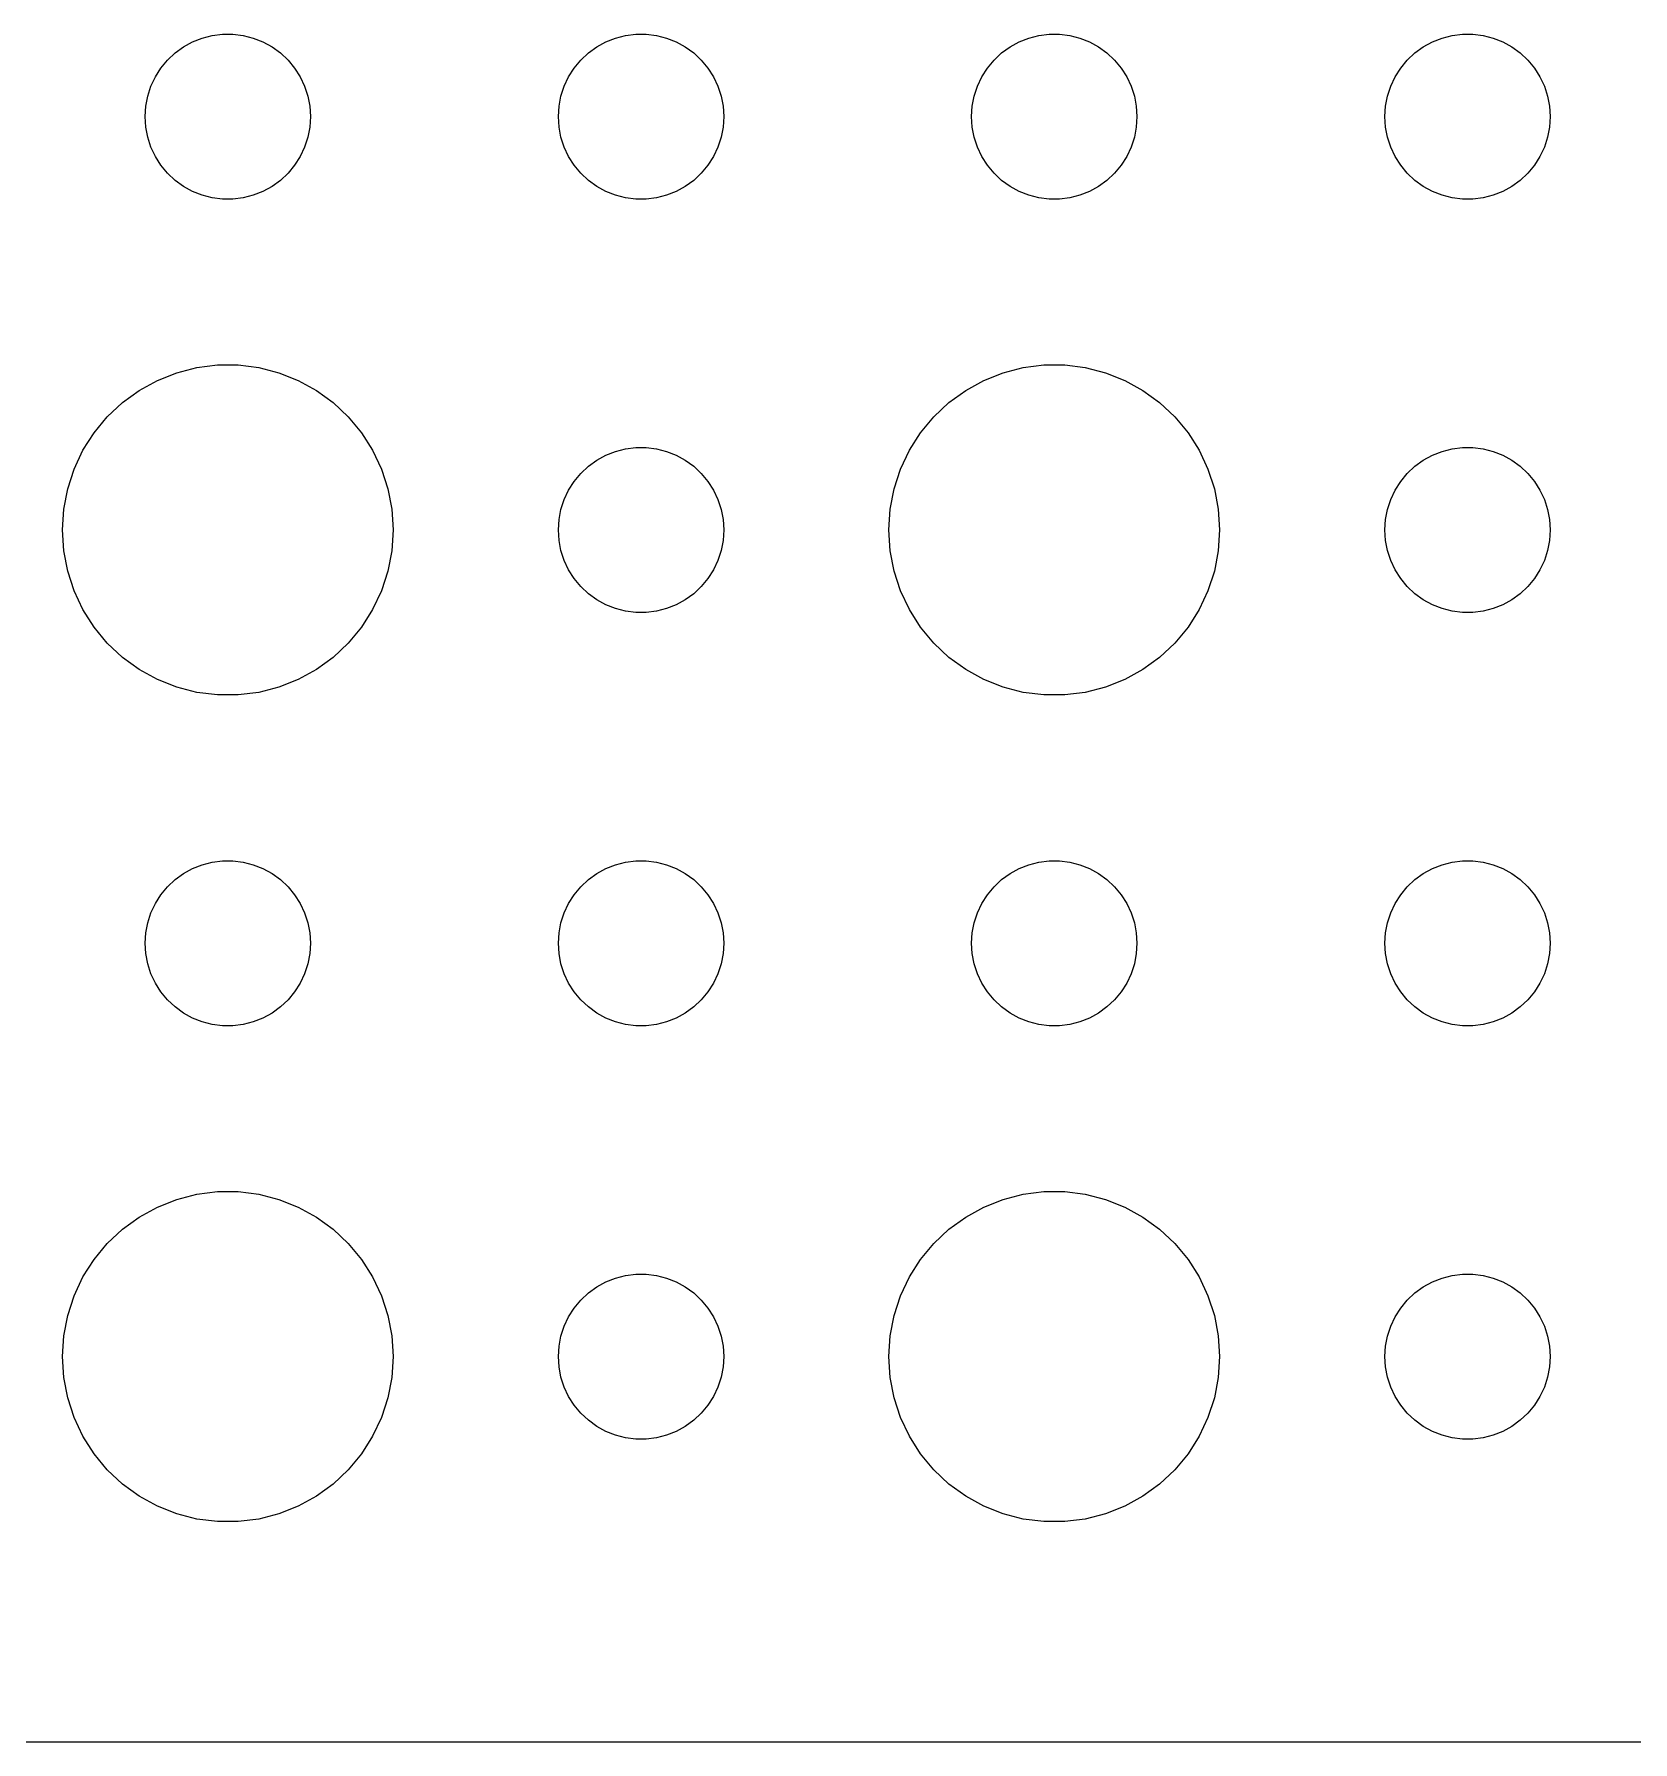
# Model space of a CAD drawing. Header units: metres. Extents: x -112 to 112, y -74 to 74.
# Drawn here: x -33.51 to -4.5, y -74.49 to -43.5 of the extents above; entities that cross this region are included whole.
import ezdxf

# ---------------------------------------------------------------- set-up
doc = ezdxf.new("R2010")
doc.units = ezdxf.units.M

msp = doc.modelspace()

# ---------------------------------------------------------------- linework, layer by layer
for p, q in [((-30.8037, -43.7335), (-30.6387, -43.6428)), ((-30.6387, -43.6428), (-30.4635, -43.5734)), ((-30.4635, -43.5734), (-30.2811, -43.5266)), ((-30.2811, -43.5266), (-30.0942, -43.503)), ((-30.0942, -43.503), (-29.9058, -43.503)), ((-29.9058, -43.503), (-29.7189, -43.5266)), ((-29.7189, -43.5266), (-29.5365, -43.5734)), ((-29.5365, -43.5734), (-29.3613, -43.6428)), ((-29.3613, -43.6428), (-29.1963, -43.7335)), ((-23.3037, -43.7335), (-23.1387, -43.6428)), ((-23.1387, -43.6428), (-22.9635, -43.5734)), ((-22.9635, -43.5734), (-22.7811, -43.5266)), ((-22.7811, -43.5266), (-22.5942, -43.503)), ((-22.5942, -43.503), (-22.4058, -43.503)), ((-22.4058, -43.503), (-22.2189, -43.5266)), ((-22.2189, -43.5266), (-22.0365, -43.5734)), ((-22.0365, -43.5734), (-21.8613, -43.6428)), ((-21.8613, -43.6428), (-21.6963, -43.7335)), ((-15.8037, -43.7335), (-15.6387, -43.6428)), ((-15.6387, -43.6428), (-15.4635, -43.5734)), ((-15.4635, -43.5734), (-15.2811, -43.5266)), ((-15.2811, -43.5266), (-15.0942, -43.503)), ((-15.0942, -43.503), (-14.9058, -43.503)), ((-14.9058, -43.503), (-14.7189, -43.5266)), ((-14.7189, -43.5266), (-14.5365, -43.5734)), ((-14.5365, -43.5734), (-14.3613, -43.6428)), ((-14.3613, -43.6428), (-14.1963, -43.7335)), ((-8.30373, -43.7335), (-8.13866, -43.6428)), ((-8.13866, -43.6428), (-7.96352, -43.5734)), ((-7.96352, -43.5734), (-7.78107, -43.5266)), ((-7.78107, -43.5266), (-7.59418, -43.503)), ((-7.59418, -43.503), (-7.40581, -43.503)), ((-7.40581, -43.503), (-7.21892, -43.5266)), ((-7.21892, -43.5266), (-7.03647, -43.5734)), ((-7.03647, -43.5734), (-6.86133, -43.6428)), ((-6.86133, -43.6428), (-6.69626, -43.7335)), ((-31.2135, -44.1183), (-31.0934, -43.9732)), ((-31.0934, -43.9732), (-30.9561, -43.8442)), ((-30.9561, -43.8442), (-30.8037, -43.7335)), ((-29.1963, -43.7335), (-29.0439, -43.8442)), ((-29.0439, -43.8442), (-28.9065, -43.9732)), ((-28.9065, -43.9732), (-28.7865, -44.1183)), ((-23.7135, -44.1183), (-23.5934, -43.9732)), ((-23.5934, -43.9732), (-23.4561, -43.8442)), ((-23.4561, -43.8442), (-23.3037, -43.7335)), ((-21.6963, -43.7335), (-21.5439, -43.8442)), ((-21.5439, -43.8442), (-21.4065, -43.9732)), ((-21.4065, -43.9732), (-21.2865, -44.1183)), ((-16.2135, -44.1183), (-16.0934, -43.9732)), ((-16.0934, -43.9732), (-15.9561, -43.8442)), ((-15.9561, -43.8442), (-15.8037, -43.7335)), ((-14.1963, -43.7335), (-14.0439, -43.8442)), ((-14.0439, -43.8442), (-13.9065, -43.9732)), ((-13.9065, -43.9732), (-13.7865, -44.1183)), ((-8.71352, -44.1183), (-8.59344, -43.9732)), ((-8.59344, -43.9732), (-8.45613, -43.8442)), ((-8.45613, -43.8442), (-8.30373, -43.7335)), ((-6.69626, -43.7335), (-6.54385, -43.8442)), ((-6.54385, -43.8442), (-6.40654, -43.9732)), ((-6.40654, -43.9732), (-6.28647, -44.1183)), ((-31.3947, -44.4478), (-31.3145, -44.2774)), ((-31.3145, -44.2774), (-31.2135, -44.1183)), ((-28.7865, -44.1183), (-28.6855, -44.2774)), ((-28.6855, -44.2774), (-28.6053, -44.4478)), ((-23.8947, -44.4478), (-23.8145, -44.2774)), ((-23.8145, -44.2774), (-23.7135, -44.1183)), ((-21.2865, -44.1183), (-21.1855, -44.2774)), ((-21.1855, -44.2774), (-21.1053, -44.4478)), ((-16.3947, -44.4478), (-16.3145, -44.2774)), ((-16.3145, -44.2774), (-16.2135, -44.1183)), ((-13.7865, -44.1183), (-13.6855, -44.2774)), ((-13.6855, -44.2774), (-13.6053, -44.4478)), ((-8.89465, -44.4478), (-8.81445, -44.2774)), ((-8.81445, -44.2774), (-8.71352, -44.1183)), ((-6.28647, -44.1183), (-6.18553, -44.2774)), ((-6.18553, -44.2774), (-6.10533, -44.4478)), ((-31.4529, -44.627), (-31.3947, -44.4478)), ((-28.6053, -44.4478), (-28.5471, -44.627)), ((-23.9529, -44.627), (-23.8947, -44.4478)), ((-21.1053, -44.4478), (-21.0471, -44.627)), ((-16.4529, -44.627), (-16.3947, -44.4478)), ((-13.6053, -44.4478), (-13.5471, -44.627)), ((-8.95287, -44.627), (-8.89465, -44.4478)), ((-6.10533, -44.4478), (-6.04712, -44.627)), ((-31.5, -45), (-31.4882, -44.812)), ((-31.4882, -44.812), (-31.4529, -44.627)), ((-28.5471, -44.627), (-28.5118, -44.812)), ((-28.5118, -44.812), (-28.5, -45)), ((-24, -45), (-23.9882, -44.812)), ((-23.9882, -44.812), (-23.9529, -44.627)), ((-21.0471, -44.627), (-21.0118, -44.812)), ((-21.0118, -44.812), (-21, -45)), ((-16.5, -45), (-16.4882, -44.812)), ((-16.4882, -44.812), (-16.4529, -44.627)), ((-13.5471, -44.627), (-13.5118, -44.812)), ((-13.5118, -44.812), (-13.5, -45)), ((-9, -45), (-8.98816, -44.812)), ((-8.98816, -44.812), (-8.95287, -44.627)), ((-6.04712, -44.627), (-6.01183, -44.812)), ((-6.01183, -44.812), (-6, -45)), ((-31.4882, -45.188), (-31.5, -45)), ((-31.4529, -45.373), (-31.4882, -45.188)), ((-28.5118, -45.188), (-28.5471, -45.373)), ((-28.5, -45), (-28.5118, -45.188)), ((-23.9882, -45.188), (-24, -45)), ((-23.9529, -45.373), (-23.9882, -45.188)), ((-21.0118, -45.188), (-21.0471, -45.373)), ((-21, -45), (-21.0118, -45.188)), ((-16.4882, -45.188), (-16.5, -45)), ((-16.4529, -45.373), (-16.4882, -45.188)), ((-13.5118, -45.188), (-13.5471, -45.373)), ((-13.5, -45), (-13.5118, -45.188)), ((-8.98816, -45.188), (-9, -45)), ((-8.95287, -45.373), (-8.98816, -45.188)), ((-6.01183, -45.188), (-6.04712, -45.373)), ((-6, -45), (-6.01183, -45.188)), ((-31.3947, -45.5522), (-31.4529, -45.373)), ((-28.5471, -45.373), (-28.6053, -45.5522)), ((-23.8947, -45.5522), (-23.9529, -45.373)), ((-21.0471, -45.373), (-21.1053, -45.5522)), ((-16.3947, -45.5522), (-16.4529, -45.373)), ((-13.5471, -45.373), (-13.6053, -45.5522)), ((-8.89465, -45.5522), (-8.95287, -45.373)), ((-6.04712, -45.373), (-6.10533, -45.5522)), ((-31.3145, -45.7226), (-31.3947, -45.5522)), ((-31.2135, -45.8817), (-31.3145, -45.7226)), ((-28.6855, -45.7226), (-28.7865, -45.8817)), ((-28.6053, -45.5522), (-28.6855, -45.7226)), ((-23.8145, -45.7226), (-23.8947, -45.5522)), ((-23.7135, -45.8817), (-23.8145, -45.7226)), ((-21.1855, -45.7226), (-21.2865, -45.8817)), ((-21.1053, -45.5522), (-21.1855, -45.7226)), ((-16.3145, -45.7226), (-16.3947, -45.5522)), ((-16.2135, -45.8817), (-16.3145, -45.7226)), ((-13.6855, -45.7226), (-13.7865, -45.8817)), ((-13.6053, -45.5522), (-13.6855, -45.7226)), ((-8.81445, -45.7226), (-8.89465, -45.5522)), ((-8.71352, -45.8817), (-8.81445, -45.7226)), ((-6.18553, -45.7226), (-6.28647, -45.8817)), ((-6.10533, -45.5522), (-6.18553, -45.7226)), ((-31.0934, -46.0268), (-31.2135, -45.8817)), ((-30.9561, -46.1558), (-31.0934, -46.0268)), ((-30.8037, -46.2665), (-30.9561, -46.1558)), ((-29.0439, -46.1558), (-29.1963, -46.2665)), ((-28.9065, -46.0268), (-29.0439, -46.1558)), ((-28.7865, -45.8817), (-28.9065, -46.0268)), ((-23.5934, -46.0268), (-23.7135, -45.8817)), ((-23.4561, -46.1558), (-23.5934, -46.0268)), ((-23.3037, -46.2665), (-23.4561, -46.1558)), ((-21.5439, -46.1558), (-21.6963, -46.2665)), ((-21.4065, -46.0268), (-21.5439, -46.1558)), ((-21.2865, -45.8817), (-21.4065, -46.0268)), ((-16.0934, -46.0268), (-16.2135, -45.8817)), ((-15.9561, -46.1558), (-16.0934, -46.0268)), ((-15.8037, -46.2665), (-15.9561, -46.1558)), ((-14.0439, -46.1558), (-14.1963, -46.2665)), ((-13.9065, -46.0268), (-14.0439, -46.1558)), ((-13.7865, -45.8817), (-13.9065, -46.0268)), ((-8.59344, -46.0268), (-8.71352, -45.8817)), ((-8.45613, -46.1558), (-8.59344, -46.0268)), ((-8.30373, -46.2665), (-8.45613, -46.1558)), ((-6.54385, -46.1558), (-6.69626, -46.2665)), ((-6.40654, -46.0268), (-6.54385, -46.1558)), ((-6.28647, -45.8817), (-6.40654, -46.0268)), ((-30.6387, -46.3572), (-30.8037, -46.2665)), ((-30.4635, -46.4266), (-30.6387, -46.3572)), ((-30.2811, -46.4734), (-30.4635, -46.4266)), ((-30.0942, -46.497), (-30.2811, -46.4734)), ((-29.7189, -46.4734), (-29.9058, -46.497)), ((-29.5365, -46.4266), (-29.7189, -46.4734)), ((-29.3613, -46.3572), (-29.5365, -46.4266)), ((-29.1963, -46.2665), (-29.3613, -46.3572)), ((-23.1387, -46.3572), (-23.3037, -46.2665)), ((-22.9635, -46.4266), (-23.1387, -46.3572)), ((-22.7811, -46.4734), (-22.9635, -46.4266)), ((-22.5942, -46.497), (-22.7811, -46.4734)), ((-22.2189, -46.4734), (-22.4058, -46.497)), ((-22.0365, -46.4266), (-22.2189, -46.4734)), ((-21.8613, -46.3572), (-22.0365, -46.4266)), ((-21.6963, -46.2665), (-21.8613, -46.3572)), ((-15.6387, -46.3572), (-15.8037, -46.2665)), ((-15.4635, -46.4266), (-15.6387, -46.3572)), ((-15.2811, -46.4734), (-15.4635, -46.4266)), ((-15.0942, -46.497), (-15.2811, -46.4734)), ((-14.7189, -46.4734), (-14.9058, -46.497)), ((-14.5365, -46.4266), (-14.7189, -46.4734)), ((-14.3613, -46.3572), (-14.5365, -46.4266)), ((-14.1963, -46.2665), (-14.3613, -46.3572)), ((-8.13866, -46.3572), (-8.30373, -46.2665)), ((-7.96352, -46.4266), (-8.13866, -46.3572)), ((-7.78107, -46.4734), (-7.96352, -46.4266)), ((-7.59418, -46.497), (-7.78107, -46.4734)), ((-7.21892, -46.4734), (-7.40581, -46.497)), ((-7.03647, -46.4266), (-7.21892, -46.4734)), ((-6.86133, -46.3572), (-7.03647, -46.4266)), ((-6.69626, -46.2665), (-6.86133, -46.3572)), ((-29.9058, -46.497), (-30.0942, -46.497)), ((-22.4058, -46.497), (-22.5942, -46.497)), ((-14.9058, -46.497), (-15.0942, -46.497)), ((-7.40581, -46.497), (-7.59418, -46.497)), ((-30.927, -49.6468), (-30.5621, -49.5531)), ((-30.5621, -49.5531), (-30.1884, -49.5059)), ((-30.1884, -49.5059), (-29.8116, -49.5059)), ((-29.8116, -49.5059), (-29.4379, -49.5531)), ((-29.4379, -49.5531), (-29.0729, -49.6468)), ((-15.927, -49.6468), (-15.5621, -49.5531)), ((-15.5621, -49.5531), (-15.1884, -49.5059)), ((-15.1884, -49.5059), (-14.8116, -49.5059)), ((-14.8116, -49.5059), (-14.4379, -49.5531)), ((-14.4379, -49.5531), (-14.0729, -49.6468)), ((-31.6075, -49.967), (-31.2773, -49.7855)), ((-31.2773, -49.7855), (-30.927, -49.6468)), ((-29.0729, -49.6468), (-28.7227, -49.7855)), ((-28.7227, -49.7855), (-28.3925, -49.967)), ((-16.6075, -49.967), (-16.2773, -49.7855)), ((-16.2773, -49.7855), (-15.927, -49.6468)), ((-14.0729, -49.6468), (-13.7227, -49.7855)), ((-13.7227, -49.7855), (-13.3925, -49.967)), ((-32.1869, -50.4464), (-31.9123, -50.1885)), ((-31.9123, -50.1885), (-31.6075, -49.967)), ((-28.3925, -49.967), (-28.0877, -50.1885)), ((-28.0877, -50.1885), (-27.8131, -50.4464)), ((-17.1869, -50.4464), (-16.9123, -50.1885)), ((-16.9123, -50.1885), (-16.6075, -49.967)), ((-13.3925, -49.967), (-13.0877, -50.1885)), ((-13.0877, -50.1885), (-12.8131, -50.4464)), ((-32.427, -50.7366), (-32.1869, -50.4464)), ((-27.8131, -50.4464), (-27.5729, -50.7366)), ((-17.427, -50.7366), (-17.1869, -50.4464)), ((-12.8131, -50.4464), (-12.5729, -50.7366)), ((-32.6289, -51.0547), (-32.427, -50.7366)), ((-27.5729, -50.7366), (-27.3711, -51.0547)), ((-17.6289, -51.0547), (-17.427, -50.7366)), ((-12.5729, -50.7366), (-12.3711, -51.0547)), ((-32.7893, -51.3956), (-32.6289, -51.0547)), ((-27.3711, -51.0547), (-27.2107, -51.3956)), ((-23.1387, -51.1428), (-22.9635, -51.0734)), ((-22.9635, -51.0734), (-22.7811, -51.0266)), ((-22.7811, -51.0266), (-22.5942, -51.003)), ((-22.5942, -51.003), (-22.4058, -51.003)), ((-22.4058, -51.003), (-22.2189, -51.0266)), ((-22.2189, -51.0266), (-22.0365, -51.0734)), ((-22.0365, -51.0734), (-21.8613, -51.1428)), ((-17.7893, -51.3956), (-17.6289, -51.0547)), ((-12.3711, -51.0547), (-12.2107, -51.3956)), ((-8.13866, -51.1428), (-7.96352, -51.0734)), ((-7.96352, -51.0734), (-7.78107, -51.0266)), ((-7.78107, -51.0266), (-7.59418, -51.003)), ((-7.59418, -51.003), (-7.40581, -51.003)), ((-7.40581, -51.003), (-7.21892, -51.0266)), ((-7.21892, -51.0266), (-7.03647, -51.0734)), ((-7.03647, -51.0734), (-6.86133, -51.1428)), ((-32.9057, -51.7539), (-32.7893, -51.3956)), ((-27.2107, -51.3956), (-27.0942, -51.7539)), ((-23.5934, -51.4732), (-23.4561, -51.3442)), ((-23.4561, -51.3442), (-23.3037, -51.2335)), ((-23.3037, -51.2335), (-23.1387, -51.1428)), ((-21.8613, -51.1428), (-21.6963, -51.2335)), ((-21.6963, -51.2335), (-21.5439, -51.3442)), ((-21.5439, -51.3442), (-21.4065, -51.4732)), ((-17.9057, -51.7539), (-17.7893, -51.3956)), ((-12.2107, -51.3956), (-12.0942, -51.7539)), ((-8.59344, -51.4732), (-8.45613, -51.3442)), ((-8.45613, -51.3442), (-8.30373, -51.2335)), ((-8.30373, -51.2335), (-8.13866, -51.1428)), ((-6.86133, -51.1428), (-6.69626, -51.2335)), ((-6.69626, -51.2335), (-6.54385, -51.3442)), ((-6.54385, -51.3442), (-6.40654, -51.4732)), ((-23.8145, -51.7774), (-23.7135, -51.6183)), ((-23.7135, -51.6183), (-23.5934, -51.4732)), ((-21.4065, -51.4732), (-21.2865, -51.6183)), ((-21.2865, -51.6183), (-21.1855, -51.7774)), ((-8.81445, -51.7774), (-8.71352, -51.6183)), ((-8.71352, -51.6183), (-8.59344, -51.4732)), ((-6.40654, -51.4732), (-6.28647, -51.6183)), ((-6.28647, -51.6183), (-6.18553, -51.7774)), ((-32.9763, -52.124), (-32.9057, -51.7539)), ((-27.0942, -51.7539), (-27.0237, -52.124)), ((-23.9529, -52.127), (-23.8947, -51.9478)), ((-23.8947, -51.9478), (-23.8145, -51.7774)), ((-21.1855, -51.7774), (-21.1053, -51.9478)), ((-21.1053, -51.9478), (-21.0471, -52.127)), ((-17.9763, -52.124), (-17.9057, -51.7539)), ((-12.0942, -51.7539), (-12.0237, -52.124)), ((-8.95287, -52.127), (-8.89465, -51.9478)), ((-8.89465, -51.9478), (-8.81445, -51.7774)), ((-6.18553, -51.7774), (-6.10533, -51.9478)), ((-6.10533, -51.9478), (-6.04712, -52.127)), ((-33, -52.5), (-32.9763, -52.124)), ((-27.0237, -52.124), (-27, -52.5)), ((-24, -52.5), (-23.9882, -52.312)), ((-23.9882, -52.312), (-23.9529, -52.127)), ((-21.0471, -52.127), (-21.0118, -52.312)), ((-21.0118, -52.312), (-21, -52.5)), ((-18, -52.5), (-17.9763, -52.124)), ((-12.0237, -52.124), (-12, -52.5)), ((-9, -52.5), (-8.98816, -52.312)), ((-8.98816, -52.312), (-8.95287, -52.127)), ((-6.04712, -52.127), (-6.01183, -52.312)), ((-6.01183, -52.312), (-6, -52.5)), ((-32.9763, -52.876), (-33, -52.5)), ((-27, -52.5), (-27.0237, -52.876)), ((-23.9882, -52.688), (-24, -52.5)), ((-21, -52.5), (-21.0118, -52.688)), ((-17.9763, -52.876), (-18, -52.5)), ((-12, -52.5), (-12.0237, -52.876)), ((-8.98816, -52.688), (-9, -52.5)), ((-6, -52.5), (-6.01183, -52.688)), ((-32.9057, -53.2461), (-32.9763, -52.876)), ((-27.0237, -52.876), (-27.0942, -53.2461)), ((-23.9529, -52.873), (-23.9882, -52.688)), ((-23.8947, -53.0522), (-23.9529, -52.873)), ((-21.0471, -52.873), (-21.1053, -53.0522)), ((-21.0118, -52.688), (-21.0471, -52.873)), ((-17.9057, -53.2461), (-17.9763, -52.876)), ((-12.0237, -52.876), (-12.0942, -53.2461)), ((-8.95287, -52.873), (-8.98816, -52.688)), ((-8.89465, -53.0522), (-8.95287, -52.873)), ((-6.04712, -52.873), (-6.10533, -53.0522)), ((-6.01183, -52.688), (-6.04712, -52.873)), ((-32.7893, -53.6044), (-32.9057, -53.2461)), ((-27.0942, -53.2461), (-27.2107, -53.6044)), ((-23.8145, -53.2226), (-23.8947, -53.0522)), ((-23.7135, -53.3817), (-23.8145, -53.2226)), ((-21.1855, -53.2226), (-21.2865, -53.3817)), ((-21.1053, -53.0522), (-21.1855, -53.2226)), ((-17.7893, -53.6044), (-17.9057, -53.2461)), ((-12.0942, -53.2461), (-12.2107, -53.6044)), ((-8.81445, -53.2226), (-8.89465, -53.0522)), ((-8.71352, -53.3817), (-8.81445, -53.2226)), ((-6.18553, -53.2226), (-6.28647, -53.3817)), ((-6.10533, -53.0522), (-6.18553, -53.2226)), ((-32.6289, -53.9453), (-32.7893, -53.6044)), ((-27.2107, -53.6044), (-27.3711, -53.9453)), ((-23.5934, -53.5268), (-23.7135, -53.3817)), ((-23.4561, -53.6558), (-23.5934, -53.5268)), ((-21.4065, -53.5268), (-21.5439, -53.6558)), ((-21.2865, -53.3817), (-21.4065, -53.5268)), ((-17.6289, -53.9453), (-17.7893, -53.6044)), ((-12.2107, -53.6044), (-12.3711, -53.9453)), ((-8.59344, -53.5268), (-8.71352, -53.3817)), ((-8.45613, -53.6558), (-8.59344, -53.5268)), ((-6.40654, -53.5268), (-6.54385, -53.6558)), ((-6.28647, -53.3817), (-6.40654, -53.5268)), ((-23.3037, -53.7665), (-23.4561, -53.6558)), ((-23.1387, -53.8572), (-23.3037, -53.7665)), ((-22.9635, -53.9266), (-23.1387, -53.8572)), ((-21.8613, -53.8572), (-22.0365, -53.9266)), ((-21.6963, -53.7665), (-21.8613, -53.8572)), ((-21.5439, -53.6558), (-21.6963, -53.7665)), ((-8.30373, -53.7665), (-8.45613, -53.6558)), ((-8.13866, -53.8572), (-8.30373, -53.7665)), ((-7.96352, -53.9266), (-8.13866, -53.8572)), ((-6.86133, -53.8572), (-7.03647, -53.9266)), ((-6.69626, -53.7665), (-6.86133, -53.8572)), ((-6.54385, -53.6558), (-6.69626, -53.7665)), ((-32.427, -54.2634), (-32.6289, -53.9453)), ((-27.3711, -53.9453), (-27.5729, -54.2634)), ((-22.7811, -53.9734), (-22.9635, -53.9266)), ((-22.5942, -53.997), (-22.7811, -53.9734)), ((-22.4058, -53.997), (-22.5942, -53.997)), ((-22.2189, -53.9734), (-22.4058, -53.997)), ((-22.0365, -53.9266), (-22.2189, -53.9734)), ((-17.427, -54.2634), (-17.6289, -53.9453)), ((-12.3711, -53.9453), (-12.5729, -54.2634)), ((-7.78107, -53.9734), (-7.96352, -53.9266)), ((-7.59418, -53.997), (-7.78107, -53.9734)), ((-7.40581, -53.997), (-7.59418, -53.997)), ((-7.21892, -53.9734), (-7.40581, -53.997)), ((-7.03647, -53.9266), (-7.21892, -53.9734)), ((-32.1869, -54.5536), (-32.427, -54.2634)), ((-27.5729, -54.2634), (-27.8131, -54.5536)), ((-17.1869, -54.5536), (-17.427, -54.2634)), ((-12.5729, -54.2634), (-12.8131, -54.5536)), ((-31.9123, -54.8115), (-32.1869, -54.5536)), ((-31.6075, -55.033), (-31.9123, -54.8115)), ((-28.0877, -54.8115), (-28.3925, -55.033)), ((-27.8131, -54.5536), (-28.0877, -54.8115)), ((-16.9123, -54.8115), (-17.1869, -54.5536)), ((-16.6075, -55.033), (-16.9123, -54.8115)), ((-13.0877, -54.8115), (-13.3925, -55.033)), ((-12.8131, -54.5536), (-13.0877, -54.8115)), ((-31.2773, -55.2145), (-31.6075, -55.033)), ((-28.3925, -55.033), (-28.7227, -55.2145)), ((-16.2773, -55.2145), (-16.6075, -55.033)), ((-13.3925, -55.033), (-13.7227, -55.2145)), ((-30.927, -55.3532), (-31.2773, -55.2145)), ((-30.5621, -55.4469), (-30.927, -55.3532)), ((-30.1884, -55.4941), (-30.5621, -55.4469)), ((-29.4379, -55.4469), (-29.8116, -55.4941)), ((-29.0729, -55.3532), (-29.4379, -55.4469)), ((-28.7227, -55.2145), (-29.0729, -55.3532)), ((-15.927, -55.3532), (-16.2773, -55.2145)), ((-15.5621, -55.4469), (-15.927, -55.3532)), ((-15.1884, -55.4941), (-15.5621, -55.4469)), ((-14.4379, -55.4469), (-14.8116, -55.4941)), ((-14.0729, -55.3532), (-14.4379, -55.4469)), ((-13.7227, -55.2145), (-14.0729, -55.3532)), ((-29.8116, -55.4941), (-30.1884, -55.4941)), ((-14.8116, -55.4941), (-15.1884, -55.4941)), ((-30.4635, -58.5734), (-30.2811, -58.5266)), ((-30.2811, -58.5266), (-30.0942, -58.503)), ((-30.0942, -58.503), (-29.9058, -58.503)), ((-29.9058, -58.503), (-29.7189, -58.5266)), ((-29.7189, -58.5266), (-29.5365, -58.5734)), ((-22.9635, -58.5734), (-22.7811, -58.5266)), ((-22.7811, -58.5266), (-22.5942, -58.503)), ((-22.5942, -58.503), (-22.4058, -58.503)), ((-22.4058, -58.503), (-22.2189, -58.5266)), ((-22.2189, -58.5266), (-22.0365, -58.5734)), ((-15.4635, -58.5734), (-15.2811, -58.5266)), ((-15.2811, -58.5266), (-15.0942, -58.503)), ((-15.0942, -58.503), (-14.9058, -58.503)), ((-14.9058, -58.503), (-14.7189, -58.5266)), ((-14.7189, -58.5266), (-14.5365, -58.5734)), ((-7.96352, -58.5734), (-7.78107, -58.5266)), ((-7.78107, -58.5266), (-7.59418, -58.503)), ((-7.59418, -58.503), (-7.40581, -58.503)), ((-7.40581, -58.503), (-7.21892, -58.5266)), ((-7.21892, -58.5266), (-7.03647, -58.5734)), ((-31.0934, -58.9732), (-30.9561, -58.8442)), ((-30.9561, -58.8442), (-30.8037, -58.7335)), ((-30.8037, -58.7335), (-30.6387, -58.6428)), ((-30.6387, -58.6428), (-30.4635, -58.5734)), ((-29.5365, -58.5734), (-29.3613, -58.6428)), ((-29.3613, -58.6428), (-29.1963, -58.7335)), ((-29.1963, -58.7335), (-29.0439, -58.8442)), ((-29.0439, -58.8442), (-28.9065, -58.9732)), ((-23.5934, -58.9732), (-23.4561, -58.8442)), ((-23.4561, -58.8442), (-23.3037, -58.7335)), ((-23.3037, -58.7335), (-23.1387, -58.6428)), ((-23.1387, -58.6428), (-22.9635, -58.5734)), ((-22.0365, -58.5734), (-21.8613, -58.6428)), ((-21.8613, -58.6428), (-21.6963, -58.7335)), ((-21.6963, -58.7335), (-21.5439, -58.8442)), ((-21.5439, -58.8442), (-21.4065, -58.9732)), ((-16.0934, -58.9732), (-15.9561, -58.8442)), ((-15.9561, -58.8442), (-15.8037, -58.7335)), ((-15.8037, -58.7335), (-15.6387, -58.6428)), ((-15.6387, -58.6428), (-15.4635, -58.5734)), ((-14.5365, -58.5734), (-14.3613, -58.6428)), ((-14.3613, -58.6428), (-14.1963, -58.7335)), ((-14.1963, -58.7335), (-14.0439, -58.8442)), ((-14.0439, -58.8442), (-13.9065, -58.9732)), ((-8.59344, -58.9732), (-8.45613, -58.8442)), ((-8.45613, -58.8442), (-8.30373, -58.7335)), ((-8.30373, -58.7335), (-8.13866, -58.6428)), ((-8.13866, -58.6428), (-7.96352, -58.5734)), ((-7.03647, -58.5734), (-6.86133, -58.6428)), ((-6.86133, -58.6428), (-6.69626, -58.7335)), ((-6.69626, -58.7335), (-6.54385, -58.8442)), ((-6.54385, -58.8442), (-6.40654, -58.9732)), ((-31.3145, -59.2774), (-31.2135, -59.1183)), ((-31.2135, -59.1183), (-31.0934, -58.9732)), ((-28.9065, -58.9732), (-28.7865, -59.1183)), ((-28.7865, -59.1183), (-28.6855, -59.2774)), ((-23.8145, -59.2774), (-23.7135, -59.1183)), ((-23.7135, -59.1183), (-23.5934, -58.9732)), ((-21.4065, -58.9732), (-21.2865, -59.1183)), ((-21.2865, -59.1183), (-21.1855, -59.2774)), ((-16.3145, -59.2774), (-16.2135, -59.1183)), ((-16.2135, -59.1183), (-16.0934, -58.9732)), ((-13.9065, -58.9732), (-13.7865, -59.1183)), ((-13.7865, -59.1183), (-13.6855, -59.2774)), ((-8.81445, -59.2774), (-8.71352, -59.1183)), ((-8.71352, -59.1183), (-8.59344, -58.9732)), ((-6.40654, -58.9732), (-6.28647, -59.1183)), ((-6.28647, -59.1183), (-6.18553, -59.2774)), ((-31.4529, -59.627), (-31.3947, -59.4478)), ((-31.3947, -59.4478), (-31.3145, -59.2774)), ((-28.6855, -59.2774), (-28.6053, -59.4478)), ((-28.6053, -59.4478), (-28.5471, -59.627)), ((-23.9529, -59.627), (-23.8947, -59.4478)), ((-23.8947, -59.4478), (-23.8145, -59.2774)), ((-21.1855, -59.2774), (-21.1053, -59.4478)), ((-21.1053, -59.4478), (-21.0471, -59.627)), ((-16.4529, -59.627), (-16.3947, -59.4478)), ((-16.3947, -59.4478), (-16.3145, -59.2774)), ((-13.6855, -59.2774), (-13.6053, -59.4478)), ((-13.6053, -59.4478), (-13.5471, -59.627)), ((-8.95287, -59.627), (-8.89465, -59.4478)), ((-8.89465, -59.4478), (-8.81445, -59.2774)), ((-6.18553, -59.2774), (-6.10533, -59.4478)), ((-6.10533, -59.4478), (-6.04712, -59.627)), ((-31.4882, -59.812), (-31.4529, -59.627)), ((-28.5471, -59.627), (-28.5118, -59.812)), ((-23.9882, -59.812), (-23.9529, -59.627)), ((-21.0471, -59.627), (-21.0118, -59.812)), ((-16.4882, -59.812), (-16.4529, -59.627)), ((-13.5471, -59.627), (-13.5118, -59.812)), ((-8.98816, -59.812), (-8.95287, -59.627)), ((-6.04712, -59.627), (-6.01183, -59.812)), ((-31.5, -60), (-31.4882, -59.812)), ((-31.4882, -60.188), (-31.5, -60)), ((-28.5118, -59.812), (-28.5, -60)), ((-28.5, -60), (-28.5118, -60.188)), ((-24, -60), (-23.9882, -59.812)), ((-23.9882, -60.188), (-24, -60)), ((-21.0118, -59.812), (-21, -60)), ((-21, -60), (-21.0118, -60.188)), ((-16.5, -60), (-16.4882, -59.812)), ((-16.4882, -60.188), (-16.5, -60)), ((-13.5118, -59.812), (-13.5, -60)), ((-13.5, -60), (-13.5118, -60.188)), ((-9, -60), (-8.98816, -59.812)), ((-8.98816, -60.188), (-9, -60)), ((-6.01183, -59.812), (-6, -60)), ((-6, -60), (-6.01183, -60.188)), ((-31.4529, -60.373), (-31.4882, -60.188)), ((-31.3947, -60.5522), (-31.4529, -60.373)), ((-28.5471, -60.373), (-28.6053, -60.5522)), ((-28.5118, -60.188), (-28.5471, -60.373)), ((-23.9529, -60.373), (-23.9882, -60.188)), ((-23.8947, -60.5522), (-23.9529, -60.373)), ((-21.0471, -60.373), (-21.1053, -60.5522)), ((-21.0118, -60.188), (-21.0471, -60.373)), ((-16.4529, -60.373), (-16.4882, -60.188)), ((-16.3947, -60.5522), (-16.4529, -60.373)), ((-13.5471, -60.373), (-13.6053, -60.5522)), ((-13.5118, -60.188), (-13.5471, -60.373)), ((-8.95287, -60.373), (-8.98816, -60.188)), ((-8.89465, -60.5522), (-8.95287, -60.373)), ((-6.04712, -60.373), (-6.10533, -60.5522)), ((-6.01183, -60.188), (-6.04712, -60.373)), ((-31.3145, -60.7226), (-31.3947, -60.5522)), ((-31.2135, -60.8817), (-31.3145, -60.7226)), ((-28.6855, -60.7226), (-28.7865, -60.8817)), ((-28.6053, -60.5522), (-28.6855, -60.7226)), ((-23.8145, -60.7226), (-23.8947, -60.5522)), ((-23.7135, -60.8817), (-23.8145, -60.7226)), ((-21.1855, -60.7226), (-21.2865, -60.8817)), ((-21.1053, -60.5522), (-21.1855, -60.7226)), ((-16.3145, -60.7226), (-16.3947, -60.5522)), ((-16.2135, -60.8817), (-16.3145, -60.7226)), ((-13.6855, -60.7226), (-13.7865, -60.8817)), ((-13.6053, -60.5522), (-13.6855, -60.7226)), ((-8.81445, -60.7226), (-8.89465, -60.5522)), ((-8.71352, -60.8817), (-8.81445, -60.7226)), ((-6.18553, -60.7226), (-6.28647, -60.8817)), ((-6.10533, -60.5522), (-6.18553, -60.7226)), ((-31.0934, -61.0268), (-31.2135, -60.8817)), ((-30.9561, -61.1558), (-31.0934, -61.0268)), ((-28.9065, -61.0268), (-29.0439, -61.1558)), ((-28.7865, -60.8817), (-28.9065, -61.0268)), ((-23.5934, -61.0268), (-23.7135, -60.8817)), ((-23.4561, -61.1558), (-23.5934, -61.0268)), ((-21.4065, -61.0268), (-21.5439, -61.1558)), ((-21.2865, -60.8817), (-21.4065, -61.0268)), ((-16.0934, -61.0268), (-16.2135, -60.8817)), ((-15.9561, -61.1558), (-16.0934, -61.0268)), ((-13.9065, -61.0268), (-14.0439, -61.1558)), ((-13.7865, -60.8817), (-13.9065, -61.0268)), ((-8.59344, -61.0268), (-8.71352, -60.8817)), ((-8.45613, -61.1558), (-8.59344, -61.0268)), ((-6.40654, -61.0268), (-6.54385, -61.1558)), ((-6.28647, -60.8817), (-6.40654, -61.0268)), ((-30.8037, -61.2665), (-30.9561, -61.1558)), ((-30.6387, -61.3572), (-30.8037, -61.2665)), ((-29.1963, -61.2665), (-29.3613, -61.3572)), ((-29.0439, -61.1558), (-29.1963, -61.2665)), ((-23.3037, -61.2665), (-23.4561, -61.1558)), ((-23.1387, -61.3572), (-23.3037, -61.2665)), ((-21.6963, -61.2665), (-21.8613, -61.3572)), ((-21.5439, -61.1558), (-21.6963, -61.2665)), ((-15.8037, -61.2665), (-15.9561, -61.1558)), ((-15.6387, -61.3572), (-15.8037, -61.2665)), ((-14.1963, -61.2665), (-14.3613, -61.3572)), ((-14.0439, -61.1558), (-14.1963, -61.2665)), ((-8.30373, -61.2665), (-8.45613, -61.1558)), ((-8.13866, -61.3572), (-8.30373, -61.2665)), ((-6.69626, -61.2665), (-6.86133, -61.3572)), ((-6.54385, -61.1558), (-6.69626, -61.2665)), ((-30.4635, -61.4266), (-30.6387, -61.3572)), ((-30.2811, -61.4734), (-30.4635, -61.4266)), ((-30.0942, -61.497), (-30.2811, -61.4734)), ((-29.9058, -61.497), (-30.0942, -61.497)), ((-29.7189, -61.4734), (-29.9058, -61.497)), ((-29.5365, -61.4266), (-29.7189, -61.4734)), ((-29.3613, -61.3572), (-29.5365, -61.4266)), ((-22.9635, -61.4266), (-23.1387, -61.3572)), ((-22.7811, -61.4734), (-22.9635, -61.4266)), ((-22.5942, -61.497), (-22.7811, -61.4734)), ((-22.4058, -61.497), (-22.5942, -61.497)), ((-22.2189, -61.4734), (-22.4058, -61.497)), ((-22.0365, -61.4266), (-22.2189, -61.4734)), ((-21.8613, -61.3572), (-22.0365, -61.4266)), ((-15.4635, -61.4266), (-15.6387, -61.3572)), ((-15.2811, -61.4734), (-15.4635, -61.4266)), ((-15.0942, -61.497), (-15.2811, -61.4734)), ((-14.9058, -61.497), (-15.0942, -61.497)), ((-14.7189, -61.4734), (-14.9058, -61.497)), ((-14.5365, -61.4266), (-14.7189, -61.4734)), ((-14.3613, -61.3572), (-14.5365, -61.4266)), ((-7.96352, -61.4266), (-8.13866, -61.3572)), ((-7.78107, -61.4734), (-7.96352, -61.4266)), ((-7.59418, -61.497), (-7.78107, -61.4734)), ((-7.40581, -61.497), (-7.59418, -61.497)), ((-7.21892, -61.4734), (-7.40581, -61.497)), ((-7.03647, -61.4266), (-7.21892, -61.4734)), ((-6.86133, -61.3572), (-7.03647, -61.4266)), ((-31.2773, -64.7855), (-30.927, -64.6468)), ((-30.927, -64.6468), (-30.5621, -64.5531)), ((-30.5621, -64.5531), (-30.1884, -64.5059)), ((-30.1884, -64.5059), (-29.8116, -64.5059)), ((-29.8116, -64.5059), (-29.4379, -64.5531)), ((-29.4379, -64.5531), (-29.0729, -64.6468)), ((-29.0729, -64.6468), (-28.7227, -64.7855)), ((-16.2773, -64.7855), (-15.927, -64.6468)), ((-15.927, -64.6468), (-15.5621, -64.5531)), ((-15.5621, -64.5531), (-15.1884, -64.5059)), ((-15.1884, -64.5059), (-14.8116, -64.5059)), ((-14.8116, -64.5059), (-14.4379, -64.5531)), ((-14.4379, -64.5531), (-14.0729, -64.6468)), ((-14.0729, -64.6468), (-13.7227, -64.7855)), ((-31.9123, -65.1885), (-31.6075, -64.967)), ((-31.6075, -64.967), (-31.2773, -64.7855)), ((-28.7227, -64.7855), (-28.3925, -64.967)), ((-28.3925, -64.967), (-28.0877, -65.1885)), ((-16.9123, -65.1885), (-16.6075, -64.967)), ((-16.6075, -64.967), (-16.2773, -64.7855)), ((-13.7227, -64.7855), (-13.3925, -64.967)), ((-13.3925, -64.967), (-13.0877, -65.1885)), ((-32.1869, -65.4464), (-31.9123, -65.1885)), ((-28.0877, -65.1885), (-27.8131, -65.4464)), ((-17.1869, -65.4464), (-16.9123, -65.1885)), ((-13.0877, -65.1885), (-12.8131, -65.4464)), ((-32.427, -65.7366), (-32.1869, -65.4464)), ((-27.8131, -65.4464), (-27.5729, -65.7366)), ((-17.427, -65.7366), (-17.1869, -65.4464)), ((-12.8131, -65.4464), (-12.5729, -65.7366)), ((-32.6289, -66.0547), (-32.427, -65.7366)), ((-27.5729, -65.7366), (-27.3711, -66.0547)), ((-17.6289, -66.0547), (-17.427, -65.7366)), ((-12.5729, -65.7366), (-12.3711, -66.0547)), ((-32.7893, -66.3956), (-32.6289, -66.0547)), ((-27.3711, -66.0547), (-27.2107, -66.3956)), ((-23.4561, -66.3442), (-23.3037, -66.2335)), ((-23.3037, -66.2335), (-23.1387, -66.1428)), ((-23.1387, -66.1428), (-22.9635, -66.0734)), ((-22.9635, -66.0734), (-22.7811, -66.0266)), ((-22.7811, -66.0266), (-22.5942, -66.003)), ((-22.5942, -66.003), (-22.4058, -66.003)), ((-22.4058, -66.003), (-22.2189, -66.0266)), ((-22.2189, -66.0266), (-22.0365, -66.0734)), ((-22.0365, -66.0734), (-21.8613, -66.1428)), ((-21.8613, -66.1428), (-21.6963, -66.2335)), ((-21.6963, -66.2335), (-21.5439, -66.3442)), ((-17.7893, -66.3956), (-17.6289, -66.0547)), ((-12.3711, -66.0547), (-12.2107, -66.3956)), ((-8.45613, -66.3442), (-8.30373, -66.2335)), ((-8.30373, -66.2335), (-8.13866, -66.1428)), ((-8.13866, -66.1428), (-7.96352, -66.0734)), ((-7.96352, -66.0734), (-7.78107, -66.0266)), ((-7.78107, -66.0266), (-7.59418, -66.003)), ((-7.59418, -66.003), (-7.40581, -66.003)), ((-7.40581, -66.003), (-7.21892, -66.0266)), ((-7.21892, -66.0266), (-7.03647, -66.0734)), ((-7.03647, -66.0734), (-6.86133, -66.1428)), ((-6.86133, -66.1428), (-6.69626, -66.2335)), ((-6.69626, -66.2335), (-6.54385, -66.3442)), ((-32.9057, -66.7539), (-32.7893, -66.3956)), ((-27.2107, -66.3956), (-27.0942, -66.7539)), ((-23.8145, -66.7774), (-23.7135, -66.6183)), ((-23.7135, -66.6183), (-23.5934, -66.4732)), ((-23.5934, -66.4732), (-23.4561, -66.3442)), ((-21.5439, -66.3442), (-21.4065, -66.4732)), ((-21.4065, -66.4732), (-21.2865, -66.6183)), ((-21.2865, -66.6183), (-21.1855, -66.7774)), ((-17.9057, -66.7539), (-17.7893, -66.3956)), ((-12.2107, -66.3956), (-12.0942, -66.7539)), ((-8.81445, -66.7774), (-8.71352, -66.6183)), ((-8.71352, -66.6183), (-8.59344, -66.4732)), ((-8.59344, -66.4732), (-8.45613, -66.3442)), ((-6.54385, -66.3442), (-6.40654, -66.4732)), ((-6.40654, -66.4732), (-6.28647, -66.6183)), ((-6.28647, -66.6183), (-6.18553, -66.7774)), ((-32.9763, -67.124), (-32.9057, -66.7539)), ((-27.0942, -66.7539), (-27.0237, -67.124)), ((-23.8947, -66.9478), (-23.8145, -66.7774)), ((-21.1855, -66.7774), (-21.1053, -66.9478)), ((-17.9763, -67.124), (-17.9057, -66.7539)), ((-12.0942, -66.7539), (-12.0237, -67.124)), ((-8.89465, -66.9478), (-8.81445, -66.7774)), ((-6.18553, -66.7774), (-6.10533, -66.9478)), ((-33, -67.5), (-32.9763, -67.124)), ((-27.0237, -67.124), (-27, -67.5)), ((-23.9882, -67.312), (-23.9529, -67.127)), ((-23.9529, -67.127), (-23.8947, -66.9478)), ((-21.1053, -66.9478), (-21.0471, -67.127)), ((-21.0471, -67.127), (-21.0118, -67.312)), ((-18, -67.5), (-17.9763, -67.124)), ((-12.0237, -67.124), (-12, -67.5)), ((-8.98816, -67.312), (-8.95287, -67.127)), ((-8.95287, -67.127), (-8.89465, -66.9478)), ((-6.10533, -66.9478), (-6.04712, -67.127)), ((-6.04712, -67.127), (-6.01183, -67.312)), ((-32.9763, -67.876), (-33, -67.5)), ((-27, -67.5), (-27.0237, -67.876)), ((-24, -67.5), (-23.9882, -67.312)), ((-23.9882, -67.688), (-24, -67.5)), ((-21.0118, -67.312), (-21, -67.5)), ((-21, -67.5), (-21.0118, -67.688)), ((-17.9763, -67.876), (-18, -67.5)), ((-12, -67.5), (-12.0237, -67.876)), ((-9, -67.5), (-8.98816, -67.312)), ((-8.98816, -67.688), (-9, -67.5)), ((-6.01183, -67.312), (-6, -67.5)), ((-6, -67.5), (-6.01183, -67.688)), ((-23.9529, -67.873), (-23.9882, -67.688)), ((-21.0118, -67.688), (-21.0471, -67.873)), ((-8.95287, -67.873), (-8.98816, -67.688)), ((-6.01183, -67.688), (-6.04712, -67.873)), ((-32.9057, -68.2461), (-32.9763, -67.876)), ((-27.0237, -67.876), (-27.0942, -68.2461)), ((-23.8947, -68.0522), (-23.9529, -67.873)), ((-23.8145, -68.2226), (-23.8947, -68.0522)), ((-21.1053, -68.0522), (-21.1855, -68.2226)), ((-21.0471, -67.873), (-21.1053, -68.0522)), ((-17.9057, -68.2461), (-17.9763, -67.876)), ((-12.0237, -67.876), (-12.0942, -68.2461)), ((-8.89465, -68.0522), (-8.95287, -67.873)), ((-8.81445, -68.2226), (-8.89465, -68.0522)), ((-6.10533, -68.0522), (-6.18553, -68.2226)), ((-6.04712, -67.873), (-6.10533, -68.0522)), ((-32.7893, -68.6044), (-32.9057, -68.2461)), ((-27.0942, -68.2461), (-27.2107, -68.6044)), ((-23.7135, -68.3817), (-23.8145, -68.2226)), ((-23.5934, -68.5268), (-23.7135, -68.3817)), ((-21.2865, -68.3817), (-21.4065, -68.5268)), ((-21.1855, -68.2226), (-21.2865, -68.3817)), ((-17.7893, -68.6044), (-17.9057, -68.2461)), ((-12.0942, -68.2461), (-12.2107, -68.6044)), ((-8.71352, -68.3817), (-8.81445, -68.2226)), ((-8.59344, -68.5268), (-8.71352, -68.3817)), ((-6.28647, -68.3817), (-6.40654, -68.5268)), ((-6.18553, -68.2226), (-6.28647, -68.3817)), ((-32.6289, -68.9453), (-32.7893, -68.6044)), ((-27.2107, -68.6044), (-27.3711, -68.9453)), ((-23.4561, -68.6558), (-23.5934, -68.5268)), ((-23.3037, -68.7665), (-23.4561, -68.6558)), ((-23.1387, -68.8572), (-23.3037, -68.7665)), ((-21.6963, -68.7665), (-21.8613, -68.8572)), ((-21.5439, -68.6558), (-21.6963, -68.7665)), ((-21.4065, -68.5268), (-21.5439, -68.6558)), ((-17.6289, -68.9453), (-17.7893, -68.6044)), ((-12.2107, -68.6044), (-12.3711, -68.9453)), ((-8.45613, -68.6558), (-8.59344, -68.5268)), ((-8.30373, -68.7665), (-8.45613, -68.6558)), ((-8.13866, -68.8572), (-8.30373, -68.7665)), ((-6.69626, -68.7665), (-6.86133, -68.8572)), ((-6.54385, -68.6558), (-6.69626, -68.7665)), ((-6.40654, -68.5268), (-6.54385, -68.6558)), ((-32.427, -69.2634), (-32.6289, -68.9453)), ((-27.3711, -68.9453), (-27.5729, -69.2634)), ((-22.9635, -68.9266), (-23.1387, -68.8572)), ((-22.7811, -68.9734), (-22.9635, -68.9266)), ((-22.5942, -68.997), (-22.7811, -68.9734)), ((-22.4058, -68.997), (-22.5942, -68.997)), ((-22.2189, -68.9734), (-22.4058, -68.997)), ((-22.0365, -68.9266), (-22.2189, -68.9734)), ((-21.8613, -68.8572), (-22.0365, -68.9266)), ((-17.427, -69.2634), (-17.6289, -68.9453)), ((-12.3711, -68.9453), (-12.5729, -69.2634)), ((-7.96352, -68.9266), (-8.13866, -68.8572)), ((-7.78107, -68.9734), (-7.96352, -68.9266)), ((-7.59418, -68.997), (-7.78107, -68.9734)), ((-7.40581, -68.997), (-7.59418, -68.997)), ((-7.21892, -68.9734), (-7.40581, -68.997)), ((-7.03647, -68.9266), (-7.21892, -68.9734)), ((-6.86133, -68.8572), (-7.03647, -68.9266)), ((-32.1869, -69.5536), (-32.427, -69.2634)), ((-27.5729, -69.2634), (-27.8131, -69.5536)), ((-17.1869, -69.5536), (-17.427, -69.2634)), ((-12.5729, -69.2634), (-12.8131, -69.5536)), ((-31.9123, -69.8115), (-32.1869, -69.5536)), ((-27.8131, -69.5536), (-28.0877, -69.8115)), ((-16.9123, -69.8115), (-17.1869, -69.5536)), ((-12.8131, -69.5536), (-13.0877, -69.8115)), ((-31.6075, -70.033), (-31.9123, -69.8115)), ((-28.0877, -69.8115), (-28.3925, -70.033)), ((-16.6075, -70.033), (-16.9123, -69.8115)), ((-13.0877, -69.8115), (-13.3925, -70.033)), ((-31.2773, -70.2145), (-31.6075, -70.033)), ((-30.927, -70.3532), (-31.2773, -70.2145)), ((-28.7227, -70.2145), (-29.0729, -70.3532)), ((-28.3925, -70.033), (-28.7227, -70.2145)), ((-16.2773, -70.2145), (-16.6075, -70.033)), ((-15.927, -70.3532), (-16.2773, -70.2145)), ((-13.7227, -70.2145), (-14.0729, -70.3532)), ((-13.3925, -70.033), (-13.7227, -70.2145)), ((-30.5621, -70.4469), (-30.927, -70.3532)), ((-30.1884, -70.4941), (-30.5621, -70.4469)), ((-29.8116, -70.4941), (-30.1884, -70.4941)), ((-29.4379, -70.4469), (-29.8116, -70.4941)), ((-29.0729, -70.3532), (-29.4379, -70.4469)), ((-15.5621, -70.4469), (-15.927, -70.3532)), ((-15.1884, -70.4941), (-15.5621, -70.4469)), ((-14.8116, -70.4941), (-15.1884, -70.4941)), ((-14.4379, -70.4469), (-14.8116, -70.4941)), ((-14.0729, -70.3532), (-14.4379, -70.4469)), ((-107.314, -74.4901), (107.314, -74.4901))]:
    msp.add_line(p, q)

doc.saveas('drawing.dxf')
